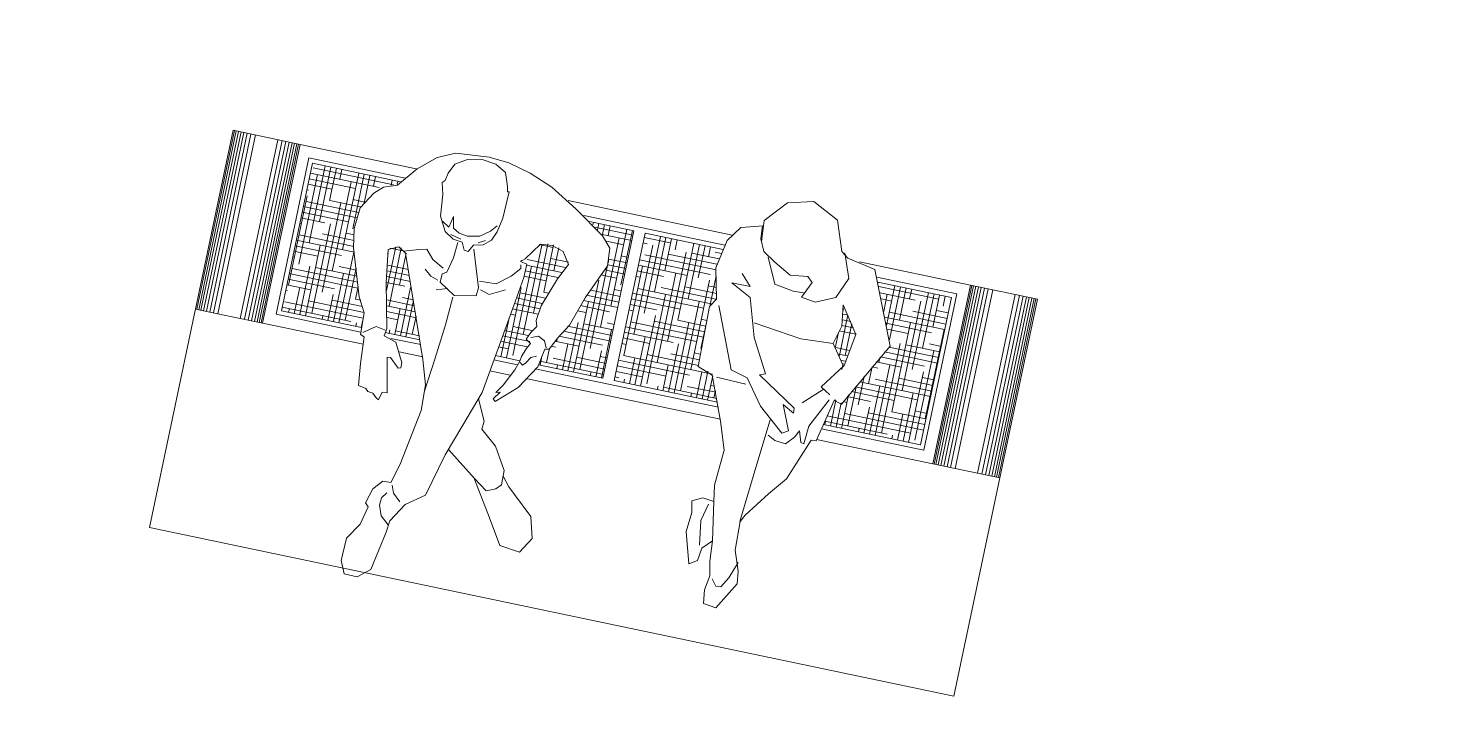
# Model space of a CAD drawing. Header units: millimetres. Extents: x 72 to 2370, y -203 to 794.
# Drawn here: x 1699.065 to 1703.717, y 360.252 to 362.475 of the extents above; entities that cross this region are included whole.
import ezdxf

# ---------------------------------------------------------------- set-up
doc = ezdxf.new("R2010")
doc.units = ezdxf.units.MM
doc.layers.add('Cotas', color=7, linetype='Continuous')
doc.layers.add('mobiliario', color=252, linetype='Continuous', lineweight=9)
pattern_1 = [(360, (2.309277, 33.903915), (0.05, 0.0125), [0.2, -0.1]), (90, (2.309277, 33.903915), (-0.0125, -0.05), [0.2, -0.1])]

# ---------------------------------------------------------------- blocks, each defined once
blk = doc.blocks.new('persona 1')
at = {"layer": 'mobiliario', "color": 32, "lineweight": 9}
for p, q in [((768301.7749, 8993267.2519), (768301.8256, 8993267.2761)), ((768301.8256, 8993267.2761), (768301.9237, 8993267.285)), ((768301.8629, 8993267.2653), (768301.902, 8993267.2743)), ((768301.902, 8993267.2743), (768301.9465, 8993267.2687)), ((768301.9237, 8993267.285), (768301.983, 8993267.28)), ((768301.983, 8993267.28), (768302.0501, 8993267.263)), ((768301.7249, 8993267.208), (768301.7749, 8993267.2519)), ((768301.8158, 8993267.2141), (768301.8293, 8993267.2442)), ((768301.8293, 8993267.2442), (768301.8629, 8993267.2653)), ((768301.9465, 8993267.2687), (768301.9793, 8993267.2503)), ((768301.9793, 8993267.2503), (768301.9931, 8993267.2114)), ((768302.0501, 8993267.263), (768302.1202, 8993267.2363)), ((768302.1202, 8993267.2363), (768302.2033, 8993267.1879)), ((768301.6781, 8993267.1494), (768301.7249, 8993267.208)), ((768301.8047, 8993267.1841), (768301.8117, 8993267.1918)), ((768301.8117, 8993267.1918), (768301.8158, 8993267.2141)), ((768301.9931, 8993267.2114), (768301.9962, 8993267.1968)), ((768301.9962, 8993267.1968), (768302.0011, 8993267.197)), ((768302.0011, 8993267.197), (768302.0001, 8993267.16)), ((768301.6392, 8993267.1355), (768301.6781, 8993267.1494)), ((768301.8134, 8993267.1499), (768301.8047, 8993267.1841)), ((768301.8202, 8993267.0866), (768301.8134, 8993267.1499)), ((768302.0001, 8993267.16), (768301.9994, 8993267.118)), ((768302.2033, 8993267.1879), (768302.2944, 8993267.1275)), ((768301.5856, 8993267.0619), (768301.6155, 8993267.1124)), ((768301.6155, 8993267.1124), (768301.6392, 8993267.1355)), ((768301.9994, 8993267.118), (768301.9912, 8993267.0758)), ((768302.2944, 8993267.1275), (768302.3227, 8993267.0966)), ((768301.8423, 8993267.0452), (768301.8202, 8993267.0866)), ((768301.8284, 8993267.0738), (768301.8498, 8993267.0601)), ((768301.8498, 8993267.0601), (768301.8567, 8993267.0937)), ((768301.8567, 8993267.0937), (768301.8643, 8993267.0607)), ((768301.9436, 8993267.0535), (768301.9719, 8993267.0734)), ((768301.9719, 8993267.0734), (768301.9877, 8993267.0927)), ((768301.9912, 8993267.0758), (768301.98, 8993267.0483)), ((768302.1221, 8993267.0663), (768302.0872, 8993267.0156)), ((768302.1564, 8993267.0702), (768302.1221, 8993267.0663)), ((768302.1913, 8993267.0593), (768302.1564, 8993267.0702)), ((768302.3227, 8993267.0966), (768302.3273, 8993267.045)), ((768301.5807, 8993267.0001), (768301.5856, 8993267.0619)), ((768301.87, 8993267.029), (768301.8423, 8993267.0452)), ((768301.8603, 8993267.04), (768301.8922, 8993267.0329)), ((768301.8643, 8993267.0607), (768301.8835, 8993267.049)), ((768301.8971, 8993267.0249), (768301.87, 8993267.029)), ((768301.8835, 8993267.049), (768301.9085, 8993267.0459)), ((768301.908, 8993267.0035), (768301.8971, 8993267.0249)), ((768301.9085, 8993267.0459), (768301.9436, 8993267.0535)), ((768301.9318, 8993267.0237), (768301.9199, 8993267.0024)), ((768301.9586, 8993267.0301), (768301.9318, 8993267.0237)), ((768301.9438, 8993267.0333), (768301.9633, 8993267.0441)), ((768301.98, 8993267.0483), (768301.9586, 8993267.0301)), ((768302.2148, 8993267.0257), (768302.1913, 8993267.0593)), ((768302.1921, 8993266.978), (768302.2148, 8993267.0257)), ((768302.3273, 8993267.045), (768302.2823, 8993266.9397)), ((768301.5904, 8993266.9438), (768301.5807, 8993267.0001)), ((768301.7785, 8993266.9785), (768301.8004, 8993266.9843)), ((768301.8004, 8993266.9843), (768301.8237, 8993266.9582)), ((768301.8851, 8993267.0222), (768301.882, 8993266.9753)), ((768301.9199, 8993267.0024), (768301.908, 8993267.0035)), ((768301.9711, 8993266.905), (768301.9347, 8993267.0119)), ((768302.0575, 8993266.9578), (768302.081, 8993266.9858)), ((768302.0872, 8993267.0156), (768302.0753, 8993267.0053)), ((768302.0753, 8993267.0053), (768302.0952, 8993267.0012)), ((768302.081, 8993266.9858), (768302.0782, 8993266.9956)), ((768302.0952, 8993267.0012), (768302.0943, 8993266.9617)), ((768301.6352, 8993266.8076), (768301.5904, 8993266.9438)), ((768301.7196, 8993266.9737), (768301.6906, 8993266.9602)), ((768301.6906, 8993266.9602), (768301.7043, 8993266.8646)), ((768301.7423, 8993266.9598), (768301.7196, 8993266.9737)), ((768301.7351, 8993266.9642), (768301.7785, 8993266.9785)), ((768301.8551, 8993266.6662), (768301.7423, 8993266.9598)), ((768301.8237, 8993266.9582), (768301.8589, 8993266.9399)), ((768301.882, 8993266.9753), (768301.8715, 8993266.9305)), ((768302.0194, 8993266.9267), (768302.0575, 8993266.9578)), ((768302.0943, 8993266.9617), (768302.0849, 8993266.8899)), ((768302.1612, 8993266.8905), (768302.1921, 8993266.978)), ((768301.8281, 8993266.9091), (768301.8077, 8993266.9255)), ((768301.8505, 8993266.9026), (768301.8281, 8993266.9091)), ((768301.8596, 8993266.9227), (768301.8581, 8993266.898)), ((768301.8715, 8993266.9305), (768301.8596, 8993266.9227)), ((768301.9696, 8993266.8803), (768301.9711, 8993266.905)), ((768301.9703, 8993266.9247), (768302.0194, 8993266.9267)), ((768301.9786, 8993266.9004), (768302.0061, 8993266.8916)), ((768302.0061, 8993266.8916), (768302.0494, 8993266.9155)), ((768302.2823, 8993266.9397), (768302.2538, 8993266.8523)), ((768301.7043, 8993266.8646), (768301.7343, 8993266.7328)), ((768301.8833, 8993266.8842), (768301.8517, 8993266.8731)), ((768301.8581, 8993266.898), (768301.9061, 8993266.8679)), ((768301.8998, 8993266.7789), (768301.9038, 8993266.8628)), ((768301.9061, 8993266.8679), (768301.9696, 8993266.8803)), ((768302.0849, 8993266.8899), (768302.0446, 8993266.6074)), ((768302.1556, 8993266.8459), (768302.1612, 8993266.8905)), ((768302.1473, 8993266.8086), (768302.1612, 8993266.8289)), ((768302.1612, 8993266.8289), (768302.1556, 8993266.8459)), ((768302.2538, 8993266.8523), (768302.2285, 8993266.8094)), ((768301.6592, 8993266.7643), (768301.6352, 8993266.8076)), ((768301.8893, 8993266.675), (768301.8998, 8993266.7789)), ((768302.1383, 8993266.7861), (768302.1473, 8993266.8086)), ((768302.1535, 8993266.7768), (768302.1383, 8993266.7861)), ((768302.1444, 8993266.7592), (768302.1535, 8993266.7768)), ((768302.1722, 8993266.8022), (768302.1503, 8993266.794)), ((768302.1922, 8993266.7932), (768302.1722, 8993266.8022)), ((768302.2004, 8993266.7738), (768302.1922, 8993266.7932)), ((768302.2285, 8993266.8094), (768302.2103, 8993266.7717)), ((768301.6617, 8993266.7003), (768301.6592, 8993266.7643)), ((768302.1355, 8993266.7342), (768302.1444, 8993266.7592)), ((768302.1518, 8993266.7192), (768302.1623, 8993266.7371)), ((768302.1623, 8993266.7371), (768302.1782, 8993266.744)), ((768302.1981, 8993266.7688), (768302.188, 8993266.7142)), ((768302.2103, 8993266.7717), (768302.1981, 8993266.7688)), ((768301.6742, 8993266.6959), (768301.6617, 8993266.7003)), ((768301.7023, 8993266.7328), (768301.6676, 8993266.7079)), ((768301.6799, 8993266.6172), (768301.6742, 8993266.6959)), ((768301.7333, 8993266.7272), (768301.7023, 8993266.7328)), ((768301.7343, 8993266.7328), (768301.7303, 8993266.7105)), ((768301.7303, 8993266.7105), (768301.7676, 8993266.6996)), ((768301.7676, 8993266.6996), (768301.797, 8993266.6442)), ((768302.1249, 8993266.6919), (768302.1337, 8993266.7194)), ((768302.1337, 8993266.7194), (768302.1355, 8993266.7342)), ((768302.1357, 8993266.716), (768302.1434, 8993266.7101)), ((768302.1434, 8993266.7101), (768302.1518, 8993266.7192)), ((768302.188, 8993266.7142), (768302.1441, 8993266.6434)), ((768301.8777, 8993266.5957), (768301.8551, 8993266.6662)), ((768301.8786, 8993266.574), (768301.8893, 8993266.675)), ((768302.0999, 8993266.6416), (768302.1249, 8993266.6919)), ((768301.6874, 8993266.5535), (768301.6799, 8993266.6172)), ((768301.7621, 8993266.6526), (768301.7523, 8993266.6522)), ((768301.7523, 8993266.6522), (768301.7737, 8993266.5496)), ((768301.7903, 8993266.6266), (768301.7621, 8993266.6526)), ((768301.7975, 8993266.6294), (768301.7903, 8993266.6266)), ((768301.797, 8993266.6442), (768301.7975, 8993266.6294)), ((768302.0795, 8993266.5964), (768302.0958, 8993266.6193)), ((768302.0837, 8993266.6163), (768302.0999, 8993266.6416)), ((768302.0958, 8993266.6193), (768302.0837, 8993266.6163)), ((768302.1441, 8993266.6434), (768302.0872, 8993266.5894)), ((768301.8808, 8993266.5194), (768301.8777, 8993266.5957)), ((768302.0446, 8993266.6074), (768302.0095, 8993266.5024)), ((768302.0676, 8993266.527), (768302.0379, 8993266.5872)), ((768302.0872, 8993266.5894), (768302.0795, 8993266.5964)), ((768301.7097, 8993266.5495), (768301.6874, 8993266.5535)), ((768301.7174, 8993266.5424), (768301.7097, 8993266.5495)), ((768301.7322, 8993266.5405), (768301.7174, 8993266.5424)), ((768301.745, 8993266.5287), (768301.7322, 8993266.5405)), ((768301.7589, 8993266.549), (768301.7526, 8993266.5241)), ((768301.7737, 8993266.5496), (768301.7589, 8993266.549)), ((768301.7526, 8993266.5241), (768301.745, 8993266.5287)), ((768301.853, 8993266.3532), (768301.8808, 8993266.5194)), ((768302.0095, 8993266.5024), (768301.9764, 8993266.4075)), ((768302.0661, 8993266.5023), (768302.0676, 8993266.527)), ((768302.1145, 8993266.4623), (768302.0661, 8993266.5023)), ((768302.1541, 8993266.3974), (768302.1145, 8993266.4623)), ((768301.9764, 8993266.4075), (768301.9446, 8993266.2805)), ((768301.9823, 8993266.4245), (768302.0744, 8993266.3572)), ((768302.1557, 8993266.3556), (768302.1541, 8993266.3974)), ((768302.178, 8993266.354), (768302.1547, 8993266.3808)), ((768301.8381, 8993266.2959), (768301.853, 8993266.3532)), ((768302.0717, 8993266.3593), (768302.1406, 8993266.2535)), ((768302.0744, 8993266.3572), (768302.115, 8993266.3293)), ((768302.115, 8993266.3293), (768302.1416, 8993266.3402)), ((768302.1416, 8993266.3402), (768302.1557, 8993266.3556)), ((768302.1985, 8993266.336), (768302.178, 8993266.354)), ((768302.1985, 8993266.336), (768302.2579, 8993266.2819)), ((768301.79, 8993266.2669), (768301.8135, 8993266.2949)), ((768301.8135, 8993266.2949), (768301.8381, 8993266.2959)), ((768301.8516, 8993266.2669), (768301.8433, 8993266.2888)), ((768301.7771, 8993266.222), (768301.79, 8993266.2669)), ((768301.8189, 8993266.2237), (768301.8204, 8993266.2459)), ((768301.8204, 8993266.2459), (768301.832, 8993266.2637)), ((768301.8746, 8993266.2457), (768301.8516, 8993266.2669)), ((768301.9446, 8993266.2805), (768301.892, 8993266.2414)), ((768302.1869, 8993266.1812), (768302.1406, 8993266.2535)), ((768302.2579, 8993266.2819), (768302.2749, 8993266.2204)), ((768301.7748, 8993266.1579), (768301.7873, 8993266.2126)), ((768301.7873, 8993266.2126), (768301.7771, 8993266.222)), ((768301.8299, 8993266.1946), (768301.8189, 8993266.2237)), ((768301.892, 8993266.2414), (768301.8573, 8993266.1858)), ((768302.2749, 8993266.2204), (768302.2475, 8993266.1742)), ((768301.8554, 8993266.1734), (768301.8299, 8993266.1946)), ((768301.8573, 8993266.1858), (768301.8538, 8993266.1512)), ((768302.2475, 8993266.1742), (768302.1869, 8993266.1812)), ((768301.7447, 8993266.1098), (768301.7748, 8993266.1579)), ((768301.8538, 8993266.1512), (768301.8325, 8993266.0347)), ((768301.7425, 8993266.0432), (768301.7447, 8993266.1098)), ((768301.7587, 8993266.0069), (768301.7425, 8993266.0432)), ((768301.7981, 8993266.006), (768301.7587, 8993266.0069)), ((768301.8325, 8993266.0347), (768301.7981, 8993266.006))]:
    blk.add_line(p, q, dxfattribs=at)
blk = doc.blocks.new('persona 2')
at = {"layer": 'mobiliario', "color": 32, "lineweight": 9}
for p, q in [((768302.5011, 8993267.2614), (768302.5569, 8993267.3259)), ((768302.5569, 8993267.3259), (768302.6311, 8993267.3463)), ((768302.6311, 8993267.3463), (768302.7096, 8993267.3066)), ((768302.7096, 8993267.3066), (768302.7416, 8993267.2198)), ((768302.4385, 8993267.2281), (768302.5022, 8993267.2463)), ((768302.502, 8993267.207), (768302.4992, 8993267.2455)), ((768302.5056, 8993267.1996), (768302.5011, 8993267.2614)), ((768302.407, 8993267.182), (768302.4385, 8993267.2281)), ((768302.5181, 8993267.1734), (768302.502, 8993267.207)), ((768302.7416, 8993267.2198), (768302.7623, 8993267.2046)), ((768302.7508, 8993267.2174), (768302.7771, 8993267.1467)), ((768302.7623, 8993267.2046), (768302.8467, 8993267.188)), ((768302.3905, 8993267.0977), (768302.407, 8993267.182)), ((768302.5562, 8993267.1489), (768302.5181, 8993267.1734)), ((768302.5342, 8993267.1595), (768302.5698, 8993267.0864)), ((768302.6081, 8993267.1209), (768302.5562, 8993267.1489)), ((768302.8467, 8993267.188), (768302.9361, 8993266.9783)), ((768302.659, 8993267.1276), (768302.6081, 8993267.1209)), ((768302.653, 8993267.0652), (768302.6752, 8993267.1137)), ((768302.6752, 8993267.1137), (768302.659, 8993267.1276)), ((768302.7771, 8993267.1467), (768302.7514, 8993267.0844)), ((768302.4121, 8993267.0086), (768302.3905, 8993267.0977)), ((768302.5002, 8993267.0648), (768302.4459, 8993267.0639)), ((768302.4692, 8993267.0973), (768302.5002, 8993267.0648)), ((768302.5698, 8993267.0864), (768302.6264, 8993267.0769)), ((768302.6264, 8993267.0769), (768302.6565, 8993267.0791)), ((768302.6958, 8993267.0592), (768302.653, 8993267.0652)), ((768302.7514, 8993267.0844), (768302.6958, 8993267.0592)), ((768302.7858, 8993267.0068), (768302.7768, 8993267.0681)), ((768302.7768, 8993267.0681), (768302.8308, 8993266.9904)), ((768302.4459, 8993267.0639), (768302.507, 8993267.0336)), ((768302.507, 8993267.0336), (768302.5424, 8993266.9212)), ((768302.3958, 8993266.9832), (768302.4121, 8993267.0086)), ((768302.3996, 8993266.8051), (768302.3958, 8993266.9832)), ((768302.4957, 8993266.8151), (768302.4224, 8993266.9912)), ((768302.7716, 8993266.9514), (768302.7858, 8993267.0068)), ((768302.8308, 8993266.9904), (768302.8165, 8993266.8956)), ((768302.5333, 8993266.9629), (768302.6767, 8993266.946)), ((768302.6767, 8993266.946), (768302.7716, 8993266.9514)), ((768302.7716, 8993266.9514), (768302.8119, 8993266.8968)), ((768302.9361, 8993266.9783), (768302.8322, 8993266.7834)), ((768302.5424, 8993266.9212), (768302.5964, 8993266.8238)), ((768302.8165, 8993266.8956), (768302.763, 8993266.8207)), ((768302.5964, 8993266.8238), (768302.5801, 8993266.8181)), ((768302.5801, 8993266.8181), (768302.699, 8993266.7436)), ((768302.763, 8993266.8207), (768302.793, 8993266.8032)), ((768302.4446, 8993266.7887), (768302.3996, 8993266.8051)), ((768302.4961, 8993266.6624), (768302.4446, 8993266.7887)), ((768302.4585, 8993266.7852), (768302.5464, 8993266.7825)), ((768302.5465, 8993266.8021), (768302.4957, 8993266.8151)), ((768302.6017, 8993266.729), (768302.5465, 8993266.8021)), ((768302.771, 8993266.8138), (768302.7187, 8993266.7631)), ((768302.752, 8993266.7005), (768302.7941, 8993266.7882)), ((768302.8091, 8993266.7893), (768302.7819, 8993266.6634)), ((768302.8322, 8993266.7834), (768302.8091, 8993266.7893)), ((768302.7001, 8993266.7285), (768302.6654, 8993266.7472)), ((768302.6654, 8993266.7472), (768302.6964, 8993266.6754)), ((768302.699, 8993266.7436), (768302.7001, 8993266.7285)), ((768302.679, 8993266.665), (768302.6017, 8993266.729)), ((768302.6374, 8993266.6953), (768302.6252, 8993266.5508)), ((768302.7483, 8993266.6474), (768302.752, 8993266.7005)), ((768302.5247, 8993266.5814), (768302.4961, 8993266.6624)), ((768302.6964, 8993266.6754), (768302.679, 8993266.665)), ((768302.6962, 8993266.636), (768302.7171, 8993266.6602)), ((768302.7171, 8993266.6602), (768302.7276, 8993266.6821)), ((768302.7669, 8993266.6623), (768302.72, 8993266.5365)), ((768302.7276, 8993266.6821), (768302.7391, 8993266.6497)), ((768302.7819, 8993266.6634), (768302.7669, 8993266.6623)), ((768302.6407, 8993266.6502), (768302.6627, 8993266.6397)), ((768302.6627, 8993266.6397), (768302.6962, 8993266.636)), ((768302.7391, 8993266.6497), (768302.7483, 8993266.6474)), ((768302.5173, 8993266.475), (768302.5247, 8993266.5814)), ((768302.6252, 8993266.5508), (768302.6119, 8993266.3869)), ((768302.72, 8993266.5365), (768302.677, 8993266.4835)), ((768302.5252, 8993266.4287), (768302.5173, 8993266.475)), ((768302.677, 8993266.4835), (768302.6235, 8993266.4086)), ((768302.4619, 8993266.4167), (768302.4917, 8993266.4324)), ((768302.4695, 8993266.3839), (768302.4619, 8993266.4167)), ((768302.4917, 8993266.4324), (768302.5252, 8993266.4287)), ((768302.5124, 8993266.4172), (768302.4995, 8993266.3664)), ((768302.5252, 8993266.4287), (768302.5455, 8993266.3153)), ((768302.6235, 8993266.4086), (768302.6129, 8993266.3867)), ((768302.4646, 8993266.3261), (768302.4695, 8993266.3839)), ((768302.4995, 8993266.3664), (768302.5107, 8993266.2947)), ((768302.6129, 8993266.3867), (768302.616, 8993266.3023)), ((768302.4919, 8993266.2355), (768302.4646, 8993266.3261)), ((768302.5188, 8993266.2877), (768302.514, 8993266.2496)), ((768302.5455, 8993266.3153), (768302.5188, 8993266.2877)), ((768302.5499, 8993266.2552), (768302.5455, 8993266.3153)), ((768302.616, 8993266.3023), (768302.6275, 8993266.2698)), ((768302.514, 8993266.2496), (768302.4919, 8993266.2355)), ((768302.559, 8993266.2135), (768302.5499, 8993266.2552)), ((768302.6145, 8993266.219), (768302.6321, 8993266.2687)), ((768302.6275, 8993266.2698), (768302.6368, 8993266.244)), ((768302.6368, 8993266.244), (768302.6411, 8993266.2073)), ((768302.5516, 8993266.1698), (768302.559, 8993266.2135)), ((768302.567, 8993266.2065), (768302.582, 8993266.188)), ((768302.6411, 8993266.2073), (768302.5956, 8993266.1254)), ((768302.597, 8993266.189), (768302.6145, 8993266.219)), ((768302.5574, 8993266.1303), (768302.5516, 8993266.1698)), ((768302.582, 8993266.188), (768302.597, 8993266.189)), ((768302.5956, 8993266.1254), (768302.5574, 8993266.1303))]:
    blk.add_line(p, q, dxfattribs=at)
blk = doc.blocks.new('bloque1')
at = {"layer": 'mobiliario', "lineweight": 9, "true_color": 0x939598}
h = blk.add_hatch(dxfattribs=at)
h.set_pattern_fill('HOUND', color=252, scale=0.2, style=0)
h.set_pattern_definition(pattern_1)
h.paths.add_polyline_path([(256.2525, 18.257), (256.2562, 18.3034), (256.2787, 18.3412), (256.2964, 18.3586), (256.3256, 18.369), (256.3306, 18.3753), (256.1335, 18.3753), (256.1335, 18.0453), (256.3128, 18.0453), (256.3114, 18.0802), (256.2935, 18.1127), (256.2598, 18.2148)])
h = blk.add_hatch(dxfattribs=at)
h.set_pattern_fill('HOUND', color=252, scale=0.2, style=0)
h.set_pattern_definition(pattern_1)
h.paths.add_polyline_path([(256.3738, 18.2268), (256.3567, 18.2372), (256.335, 18.2271), (256.3453, 18.1554), (256.3677, 18.0566), (256.3657, 18.0453), (256.4435, 18.0453)])
h.paths.add_polyline_path([(256.7111, 18.2405), (256.7281, 18.2763), (256.7105, 18.3014), (256.6843, 18.3096), (256.6586, 18.3067), (256.6324, 18.2687), (256.6235, 18.2609), (256.6384, 18.2578), (256.6378, 18.2282), (256.6307, 18.1744), (256.6123, 18.0453), (256.6669, 18.0453), (256.6673, 18.0465), (256.6687, 18.0576), (256.6753, 18.0764), (256.6821, 18.0896), (256.6708, 18.0965), (256.6775, 18.1134), (256.6879, 18.1286), (256.6837, 18.1414), (256.6879, 18.1748)])
h.paths.add_polyline_path([(256.853, 18.3753), (256.7535, 18.3753), (256.7878, 18.3526), (256.8091, 18.3294), (256.8125, 18.2907), (256.7788, 18.2118), (256.7574, 18.1462), (256.7384, 18.114), (256.7248, 18.0858), (256.7156, 18.0836), (256.7085, 18.0453), (256.853, 18.0453)])
h = blk.add_hatch(dxfattribs=at)
h.set_pattern_fill('HOUND', color=252, scale=0.2, style=0)
h.set_pattern_definition(pattern_1)
h.paths.add_polyline_path([(257.0489, 18.2496), (257.0611, 18.2686), (257.0449, 18.3354), (257.0527, 18.3753), (256.878, 18.3753), (256.878, 18.0453), (257.1093, 18.0453), (257.0855, 18.1037), (257.0517, 18.116)])
h.paths.add_polyline_path([(257.5635, 18.3753), (257.399, 18.3753), (257.4541, 18.2459), (257.3762, 18.0997), (257.3589, 18.1041), (257.3462, 18.0453), (257.5635, 18.0453)])
h = blk.add_hatch(dxfattribs=at)
h.set_pattern_fill('HOUND', color=252, scale=0.2, style=0)
h.set_pattern_definition(pattern_1)
h.paths.add_polyline_path([(257.3752, 18.2549), (257.3346, 18.3132), (257.3414, 18.2672), (257.3308, 18.2257), (257.361, 18.1848), (257.361, 18.179), (257.3644, 18.1839)])
at = {"layer": 'mobiliario', "color": 252, "lineweight": 9, "true_color": 0x939598}
for p, q in [((255.9485, 18.0103), (255.9485, 18.4103)), ((256.0985, 18.4103), (255.9485, 18.4103)), ((255.9518, 18.4103), (255.9518, 18.0103)), ((255.9556, 18.4103), (255.9556, 18.0103)), ((255.9607, 18.4103), (255.9607, 18.0103)), ((255.9665, 18.4103), (255.9665, 18.0103)), ((255.973, 18.4103), (255.973, 18.0103)), ((255.9804, 18.4103), (255.9804, 18.0103)), ((255.9884, 18.4103), (255.9884, 18.0103)), ((255.9985, 18.0103), (255.9985, 18.4103)), ((256.0485, 18.0103), (256.0485, 18.4103)), ((256.0585, 18.4103), (256.0585, 18.0103)), ((256.0666, 18.4103), (256.0666, 18.0103)), ((256.074, 18.4103), (256.074, 18.0103)), ((256.0805, 18.4103), (256.0805, 18.0103)), ((256.0863, 18.4103), (256.0863, 18.0103)), ((256.0913, 18.4103), (256.0913, 18.0103)), ((256.0952, 18.4103), (256.0952, 18.0103)), ((256.0985, 18.0103), (256.0985, 18.4103)), ((256.3586, 18.4103), (256.0985, 18.4103)), ((256.0985, 18.4103), (256.0985, 18.0103)), ((257.0653, 18.4103), (256.6981, 18.4103)), ((257.5985, 18.4103), (257.3507, 18.4103)), ((257.5985, 18.0103), (257.5985, 18.4103)), ((257.5985, 18.4103), (257.7485, 18.4103)), ((257.5985, 18.0103), (257.5985, 18.4103)), ((257.6018, 18.4103), (257.6018, 18.0103)), ((257.6056, 18.4103), (257.6056, 18.0103)), ((257.6107, 18.4103), (257.6107, 18.0103)), ((257.6165, 18.4103), (257.6165, 18.0103)), ((257.623, 18.4103), (257.623, 18.0103)), ((257.6304, 18.4103), (257.6304, 18.0103)), ((257.6384, 18.4103), (257.6384, 18.0103)), ((257.6485, 18.0103), (257.6485, 18.4103)), ((257.6985, 18.0103), (257.6985, 18.4103)), ((257.7085, 18.4103), (257.7085, 18.0103)), ((257.7166, 18.4103), (257.7166, 18.0103)), ((257.724, 18.4103), (257.724, 18.0103)), ((257.7305, 18.4103), (257.7305, 18.0103)), ((257.7363, 18.4103), (257.7363, 18.0103)), ((257.7413, 18.4103), (257.7413, 18.0103)), ((257.7452, 18.4103), (257.7452, 18.0103)), ((257.7485, 18.0103), (257.7485, 18.4103)), ((256.3386, 18.3853), (256.1235, 18.3853)), ((256.1235, 18.3853), (256.1235, 18.0353)), ((256.3306, 18.3753), (256.1335, 18.3753)), ((256.1335, 18.3753), (256.1335, 18.0453)), ((257.0547, 18.3853), (256.7385, 18.3853)), ((256.853, 18.3753), (256.7535, 18.3753)), ((256.853, 18.0453), (256.853, 18.3753)), ((257.0527, 18.3753), (256.878, 18.3753)), ((256.878, 18.0453), (256.878, 18.3753)), ((257.5735, 18.3853), (257.3947, 18.3853)), ((257.5635, 18.3753), (257.399, 18.3753)), ((257.5635, 18.0453), (257.5635, 18.3753)), ((257.5735, 18.0353), (257.5735, 18.3853)), ((257.361, 18.1848), (257.361, 18.1717)), ((256.1235, 18.0353), (256.3132, 18.0353)), ((256.1335, 18.0453), (256.3128, 18.0453)), ((256.3657, 18.0453), (256.4435, 18.0453)), ((256.3802, 18.0353), (256.4474, 18.0353)), ((256.6109, 18.0353), (256.6637, 18.0353)), ((256.6123, 18.0453), (256.6669, 18.0453)), ((256.7035, 18.0353), (257.1134, 18.0353)), ((256.7085, 18.0453), (256.853, 18.0453)), ((256.878, 18.0453), (257.1093, 18.0453)), ((257.344, 18.0353), (257.5735, 18.0353)), ((257.3462, 18.0453), (257.5635, 18.0453)), ((256.0985, 18.0103), (255.9485, 18.0103)), ((256.0952, 18.0103), (256.324, 18.0103)), ((256.404, 18.0103), (256.457, 18.0103)), ((256.6073, 18.0103), (256.653, 18.0103)), ((256.688, 18.0103), (257.1236, 18.0103)), ((257.3386, 18.0103), (257.5985, 18.0103)), ((257.5985, 18.0103), (257.7485, 18.0103))]:
    blk.add_line(p, q, dxfattribs=at)
at = {"layer": 'mobiliario', "color": 252, "lineweight": 9, "true_color": 0x939598, "xscale": 0.75, "yscale": 0.75, "zscale": 0.75}
for name, p in [('persona 2', (-575969.748, -6744931.9903)), ('persona 1', (-575969.933, -6744931.9954))]:
    blk.add_blockref(name, p, dxfattribs=at)
blk = doc.blocks.new('A$C772F565F')
at = {"layer": 'Cotas', "color": 252, "lineweight": 9, "true_color": 0x939598}
for p, q in [((0, 0.7552), (0, 0.0187)), ((2.7119, 0.7552), (2.7119, 0.0187)), ((0, 0.0187), (2.7119, 0.0187))]:
    blk.add_line(p, q, dxfattribs=at)
at = {"layer": 'mobiliario', "color": 252, "lineweight": 9, "true_color": 0x939598, "xscale": 1.506646428533565, "yscale": 1.506646428533565, "zscale": 1.506646428533565}
blk.add_blockref('bloque1', (-385.6239, -26.38), dxfattribs=at)

msp = doc.modelspace()

# ---------------------------------------------------------------- linework, layer by layer
msp.add_open_spline([(1737.4739, 422.9668), (1733.6532, 423.8096), (1733.3113, 423.7402), (1732.2928, 423.523), (1731.6554, 423.371), (1730.5341, 423.0297), (1730.0525, 422.8405), (1729.3582, 422.4767), (1729.1101, 422.3096), (1728.7891, 422.0339), (1728.689, 421.9344), (1728.4876, 421.7007), (1728.3887, 421.5684), (1728.1217, 421.1519), (1727.9688, 420.8355), (1727.7421, 420.1665), (1727.6644, 419.8039), (1727.5929, 419.0683), (1727.5993, 418.6965), (1727.674, 418.1302), (1727.7179, 417.9218), (1727.8208, 417.5681), (1727.8758, 417.4182), (1727.9768, 417.1913), (1728.0183, 417.1085), (1728.1217, 416.9227), (1728.1822, 416.823), (1728.3912, 416.5029), (1728.5682, 416.2615), (1728.9861, 415.7188), (1729.2268, 415.4177), (1729.8084, 414.6548), (1730.1604, 414.1709), (1730.6828, 413.2809), (1730.8643, 412.9341), (1731.1568, 412.261), (1731.2707, 411.953), (1731.4634, 411.3337), (1731.5433, 411.0198), (1731.7347, 410.0678), (1731.7987, 409.4194), (1731.7889, 408.1079), (1731.7153, 407.4442), (1731.3964, 406.1203), (1731.1504, 405.4586), (1730.6072, 404.5007), (1730.3896, 404.1816), (1729.9243, 403.6058), (1729.6757, 403.3447), (1728.7883, 402.5279), (1728.1105, 402.0927), (1726.9921, 401.5193), (1726.5476, 401.3308), (1725.2771, 400.8661), (1724.4291, 400.6521), (1722.0865, 400.2827), (1720.5951, 400.296), (1717.9539, 400.6652), (1716.783, 400.9683), (1714.5772, 401.7695), (1713.5404, 402.2646), (1711.5836, 403.3638), (1710.6631, 403.9681), (1708.8397, 405.2749), (1707.9451, 405.9818), (1706.0297, 407.5484), (1705.0473, 408.3903), (1703.1, 409.9376), (1702.1359, 410.6441), (1700.5317, 411.6141), (1699.9378, 411.9369), (1698.7446, 412.494), (1698.1469, 412.7264), (1697.0303, 413.0536), (1696.5128, 413.1467), (1695.7616, 413.1877), (1695.4903, 413.1688), (1695.1561, 413.1051), (1695.0566, 413.0783), (1694.8493, 413.0065), (1694.7292, 412.9524), (1694.4654, 412.8022), (1694.3242, 412.7067), (1693.8345, 412.315), (1693.4615, 411.917), (1692.7609, 410.9388), (1692.4333, 410.3613), (1692, 409.4049), (1691.859, 409.0468), (1691.6223, 408.3417), (1691.5255, 407.9924), (1691.3017, 406.966), (1691.242, 406.3119), (1691.2765, 405.4512), (1691.3028, 405.2), (1691.3855, 404.7179), (1691.4433, 404.4786), (1691.6943, 403.6712), (1691.9659, 403.0989), (1692.7084, 401.944), (1693.1795, 401.3634), (1694.2957, 400.228), (1694.9401, 399.6738), (1697.0598, 398.0942), (1698.7219, 397.1545), (1701.0042, 396.1208), (1701.602, 395.8729), (1702.7906, 395.4203), (1703.3841, 395.214), (1705.172, 394.6382), (1706.3745, 394.3116), (1709.2683, 393.572), (1710.9854, 393.1692), (1713.7701, 392.3854), (1714.7827, 392.0755), (1717.3876, 391.162), (1719.0134, 390.4898), (1722.1706, 388.8048), (1723.7054, 387.7925), (1725.9449, 385.7276), (1726.7489, 384.8189), (1728.1116, 382.764), (1728.6681, 381.6161), (1729.2458, 379.6593), (1729.3922, 378.9295), (1729.5617, 377.4574), (1729.5858, 376.7123), (1729.4952, 375.0356), (1729.345, 374.1035), (1728.7949, 372.2807), (1728.3944, 371.3869), (1727.627, 370.281), (1727.4139, 370.0122), (1726.9661, 369.5128), (1726.73, 369.2801), (1725.9954, 368.6324), (1725.4715, 368.2684), (1724.3956, 367.6524), (1723.8433, 367.3998), (1722.1656, 366.7619), (1721.0257, 366.4975), (1718.7776, 366.1274), (1717.6676, 366.0238), (1716.7446, 365.8178), (1715.9258, 365.8602), (1714.8766, 365.0239), (1714.4931, 364.377), (1714.4733, 363.7552), (1714.4642, 363.4252), (1714.4647, 362.343)], degree=3, knots=[0.042613, 0.042613, 0.042613, 0.042613, 1.047551, 1.047551, 3.142654, 3.142654, 5.237757, 5.237757, 6.884207, 6.884207, 7.803642, 7.803642, 8.723077, 8.723077, 10.442233, 10.442233, 12.161388, 12.161388, 13.880543, 13.880543, 14.951874, 14.951874, 15.833805, 15.833805, 16.401565, 16.401565, 16.969324, 16.969324, 18.104843, 18.104843, 19.240362, 19.240362, 20.660133, 20.660133, 21.455182, 21.455182, 22.082651, 22.082651, 22.710119, 22.710119, 23.965056, 23.965056, 25.219994, 25.219994, 26.474931, 26.474931, 27.117217, 27.117217, 27.759502, 27.759502, 29.33213, 29.33213, 30.372256, 30.372256, 32.354485, 32.354485, 35.853239, 35.853239, 38.789536, 38.789536, 41.725834, 41.725834, 44.662132, 44.662132, 47.856033, 47.856033, 51.862497, 51.862497, 55.86896, 55.86896, 58.038428, 58.038428, 60.207897, 60.207897, 62.377365, 62.377365, 63.970254, 63.970254, 64.760474, 64.760474, 65.766968, 65.766968, 66.773463, 66.773463, 69.115889, 69.115889, 71.458315, 71.458315, 72.8146, 72.8146, 74.170886, 74.170886, 76.883457, 76.883457, 78.070581, 78.070581, 79.257705, 79.257705, 82.070639, 82.070639, 84.883573, 84.883573, 87.696507, 87.696507, 93.319603, 93.319603, 95.309929, 95.309929, 97.300255, 97.300255, 101.280907, 101.280907, 106.642764, 106.642764, 109.59712, 109.59712, 114.073423, 114.073423, 118.549727, 118.549727, 121.414038, 121.414038, 124.278349, 124.278349, 125.893849, 125.893849, 127.509348, 127.509348, 129.530685, 129.530685, 131.552021, 131.552021, 132.236454, 132.236454, 132.920887, 132.920887, 134.289752, 134.289752, 135.658617, 135.658617, 138.412437, 138.412437, 141.166256, 141.166256, 143.018207, 143.018207, 144.870159, 144.870159, 145.194245, 145.194245, 145.194245, 145.194245])

# ---------------------------------------------------------------- block references
at = {"layer": 'mobiliario', "lineweight": 13, "rotation": 348.1388843005015}
msp.add_blockref('A$C772F565F', (1699.4623, 360.8093), dxfattribs=at)

doc.saveas('drawing.dxf')
